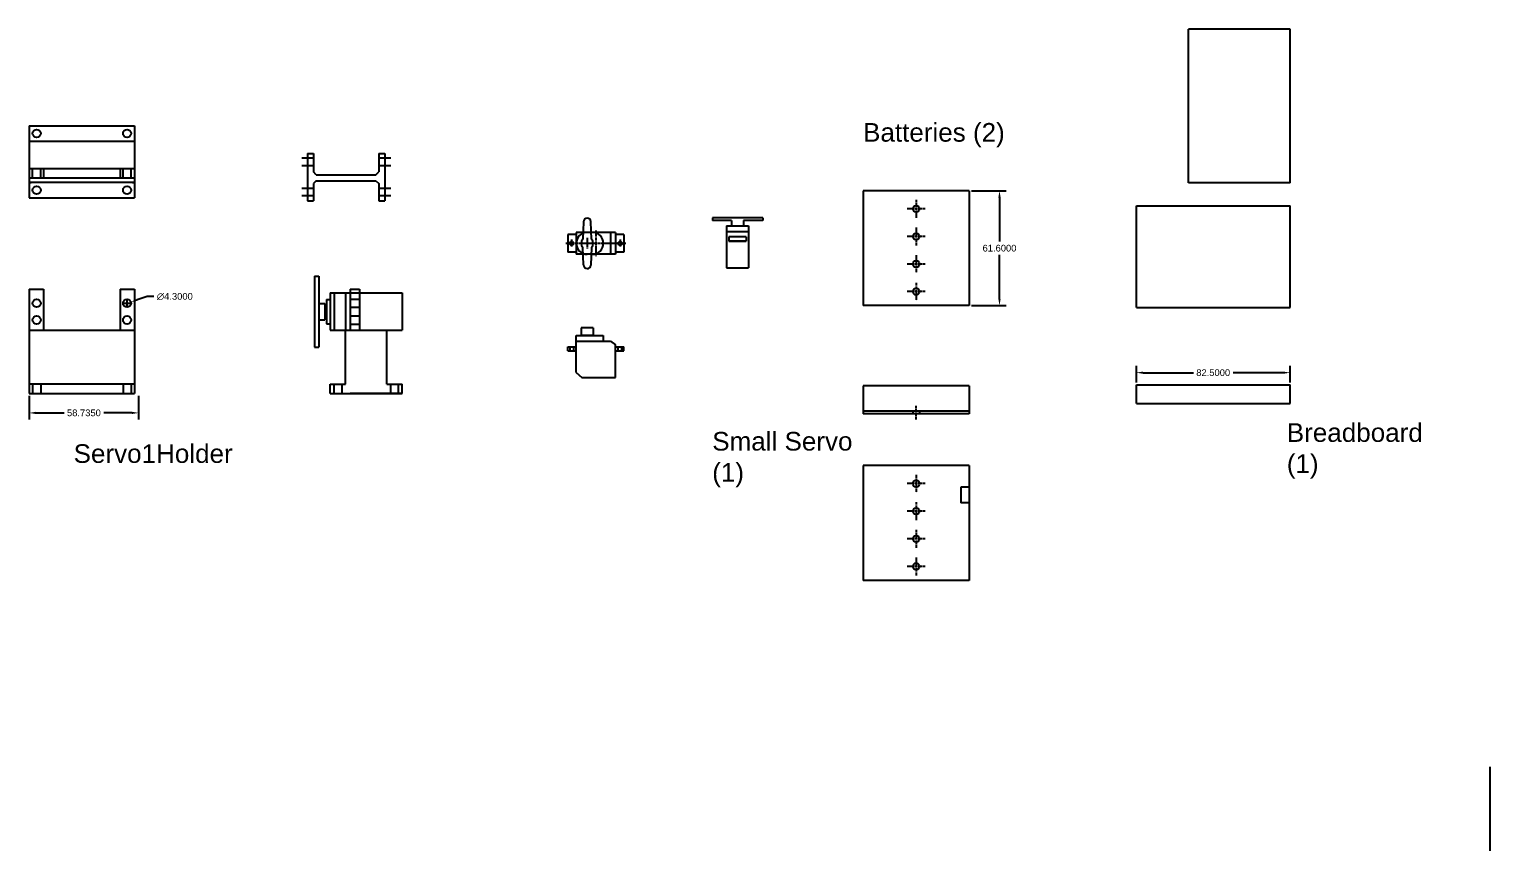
# Model space of a CAD drawing. Header units: millimetres. Extents: x 10529 to 14419, y 483 to 2820.
# Drawn here: x 10529 to 11313, y 2379 to 2820 of the extents above; entities that cross this region are included whole.
import ezdxf

# ---------------------------------------------------------------- set-up
doc = ezdxf.new("R2010")
doc.units = ezdxf.units.MM
doc.header["$MEASUREMENT"] = 0
doc.linetypes.add('CENTER', pattern=[2, 1.25, -0.25, 0.25, -0.25])
doc.linetypes.add('HIDDEN', pattern=[0.375, 0.25, -0.125])
for name, color, linetype in [('Batteries', 5, 'Continuous'), ('Breadboard', 6, 'Continuous'), ('Centerline', 1, 'CENTER'), ('Connectors', 40, 'Continuous'), ('Hidden', 1, 'HIDDEN'), ('Servo', 2, 'Continuous'), ('Servo1Holder', 183, 'Continuous')]:
    doc.layers.add(name, color=color, linetype=linetype)
doc.styles.get("Standard").update_dxf_attribs({"font": 'Arial.ttf'})
doc.dimstyles.get("Standard").update_dxf_attribs({"dimtxt": 0.18, "dimasz": 0.18, "dimexe": 0.18, "dimexo": 0.0625, "dimgap": 0.09, "dimtad": 0, "dimtih": 1, "dimtoh": 1, "dimdec": 4, "dimzin": 0, "dimdsep": 46, "dimtxsty": 'Standard', "dimcen": 0.09, "dimadec": 0, "dimazin": 0, "dimtfac": 1, "dimtdec": 4, "dimtofl": 0, "dimtmove": 0, "dimatfit": 3, "dimfxl": 1, "dimtolj": 1, "dimtzin": 0, "dimarcsym": 0})

# ---------------------------------------------------------------- blocks, each defined once
blk = doc.blocks.new('*D2')
at = {"color": 0, "lineweight": -2, "transparency": 16777216}
for p, q in [((11123.39, 2630.59), (11123.39, 2639.41)), ((11126.99, 2635.81), (11154, 2635.81)), ((11202.29, 2635.81), (11175.28, 2635.81)), ((11205.89, 2630.59), (11205.89, 2639.41))]:
    blk.add_line(p, q, dxfattribs=at)
at = {"color": 0, "transparency": 16777216}
for points in [[(11126.99, 2636.41), (11126.99, 2635.21), (11123.39, 2635.81)], [(11202.29, 2636.41), (11202.29, 2635.21), (11205.89, 2635.81)]]:
    blk.add_solid(points, dxfattribs=at)
at = {"layer": 'Defpoints', "color": 0, "transparency": 16777216}
for p in [(11205.89, 2635.81), (11123.39, 2629.34), (11205.89, 2629.34)]:
    blk.add_point(p, dxfattribs=at)
at = {"color": 0, "transparency": 16777216, "insert": (11164.64, 2635.81), "char_height": 3.6, "attachment_point": 5}
blk.add_mtext('\\A1;82.5000', dxfattribs=at)
blk = doc.blocks.new('*D3')
at = {"color": 0, "lineweight": -2, "transparency": 16777216}
for p, q in [((11034.91, 2733.41), (11053.51, 2733.41)), ((11049.91, 2729.81), (11049.91, 2706.24)), ((11049.91, 2675.41), (11049.91, 2698.99)), ((11034.91, 2671.81), (11053.51, 2671.81))]:
    blk.add_line(p, q, dxfattribs=at)
at = {"color": 0, "transparency": 16777216}
for points in [[(11049.31, 2729.81), (11050.51, 2729.81), (11049.91, 2733.41)], [(11049.31, 2675.41), (11050.51, 2675.41), (11049.91, 2671.81)]]:
    blk.add_solid(points, dxfattribs=at)
at = {"layer": 'Defpoints', "color": 0, "transparency": 16777216}
for p in [(11033.66, 2733.41), (11033.66, 2671.81), (11049.91, 2671.81)]:
    blk.add_point(p, dxfattribs=at)
at = {"color": 0, "transparency": 16777216, "insert": (11049.91, 2702.61), "char_height": 3.6, "attachment_point": 5}
blk.add_mtext('\\A1;61.6000', dxfattribs=at)
blk = doc.blocks.new('*D5')
at = {"color": 0, "lineweight": -2, "transparency": 16777216}
for p, q in [((10581.52, 2671.28), (10581.52, 2674.88)), ((10592.4, 2676.64), (10586.98, 2674.87)), ((10596, 2676.64), (10592.4, 2676.64)), ((10579.72, 2673.08), (10583.32, 2673.08))]:
    blk.add_line(p, q, dxfattribs=at)
at = {"color": 0, "transparency": 16777216}
blk.add_solid([(10586.8, 2675.44), (10587.17, 2674.3), (10583.56, 2673.75)], dxfattribs=at)
at = {"layer": 'Defpoints', "color": 0, "transparency": 16777216}
for p in [(10579.48, 2672.41), (10583.56, 2673.75)]:
    blk.add_point(p, dxfattribs=at)
at = {"color": 0, "transparency": 16777216, "insert": (10607.2, 2676.64), "char_height": 3.6, "attachment_point": 5}
blk.add_mtext('\\A1;∅4.3000', dxfattribs=at)
blk = doc.blocks.new('*D14')
at = {"color": 0, "lineweight": -2, "transparency": 16777216}
for p, q in [((10529.02, 2623.36), (10529.02, 2610.62)), ((10587.75, 2623.36), (10587.75, 2610.62)), ((10532.62, 2614.22), (10547.75, 2614.22)), ((10584.15, 2614.22), (10569.03, 2614.22))]:
    blk.add_line(p, q, dxfattribs=at)
at = {"color": 0, "transparency": 16777216}
for points in [[(10532.62, 2614.82), (10532.62, 2613.62), (10529.02, 2614.22)], [(10584.15, 2614.82), (10584.15, 2613.62), (10587.75, 2614.22)]]:
    blk.add_solid(points, dxfattribs=at)
at = {"layer": 'Defpoints', "color": 0, "transparency": 16777216}
for p in [(10529.02, 2624.61), (10587.75, 2624.61), (10587.75, 2614.22)]:
    blk.add_point(p, dxfattribs=at)
at = {"color": 0, "transparency": 16777216, "insert": (10558.39, 2614.22), "char_height": 3.6, "attachment_point": 5}
blk.add_mtext('\\A1;58.7350', dxfattribs=at)

msp = doc.modelspace()

# ---------------------------------------------------------------- linework, layer by layer
msp.add_line((11313.12006, 2424.22708), (11313.12006, 2379.22708))
at = {"layer": 'Batteries'}
for p, q in [((11033.66133, 2733.4116), (10976.66133, 2733.4116)), ((10976.66133, 2733.4116), (10976.66133, 2671.8116)), ((11033.66133, 2733.4116), (11033.66133, 2671.8116)), ((11033.66133, 2671.8116), (10976.66133, 2671.8116)), ((10976.66133, 2628.71456), (10976.66133, 2613.71456)), ((11033.66133, 2628.71456), (10976.66133, 2628.71456)), ((11033.66133, 2628.71456), (11033.66133, 2613.71456)), ((11033.66133, 2613.71456), (10976.66133, 2613.71456)), ((11033.66133, 2585.94528), (10976.66133, 2585.94528)), ((10976.66133, 2585.94528), (10976.66133, 2524.34528)), ((11033.66133, 2585.94528), (11033.66133, 2524.34528)), ((11033.66133, 2574.44528), (11029.16133, 2574.44528)), ((11029.16133, 2574.44528), (11029.16133, 2565.94528)), ((11033.66133, 2565.94528), (11029.16133, 2565.94528)), ((11033.66133, 2524.34528), (10976.66133, 2524.34528))]:
    msp.add_line(p, q, dxfattribs=at)
for centre in [(11005.16133, 2723.7116), (11005.16133, 2708.9116), (11005.16133, 2694.1116), (11005.16133, 2679.3116), (11005.16133, 2576.24528), (11005.16133, 2561.44528), (11005.16133, 2546.64528), (11005.16133, 2531.84528)]:
    msp.add_circle(centre, 1.8, dxfattribs=at)
at = {"layer": 'Breadboard'}
for p, q in [((11151.3896, 2737.6265), (11151.3896, 2820.1265)), ((11205.8896, 2820.1265), (11151.3896, 2820.1265)), ((11205.8896, 2737.6265), (11205.8896, 2820.1265)), ((11205.8896, 2737.6265), (11151.3896, 2737.6265)), ((11123.3896, 2725.36166), (11205.8896, 2725.36166)), ((11123.3896, 2670.86166), (11123.3896, 2725.36166)), ((11205.8896, 2670.86166), (11205.8896, 2725.36166)), ((11123.3896, 2670.86166), (11205.8896, 2670.86166)), ((11123.3896, 2619.33643), (11123.3896, 2629.33643)), ((11123.3896, 2629.33643), (11205.8896, 2629.33643)), ((11205.8896, 2619.33643), (11205.8896, 2629.33643)), ((11123.3896, 2619.33643), (11205.8896, 2619.33643))]:
    msp.add_line(p, q, dxfattribs=at)
at = {"layer": 'Centerline'}
for p, q in [((11009.96133, 2723.7116), (11000.36133, 2723.7116)), ((11005.16133, 2728.5116), (11005.16133, 2718.9116)), ((11005.16133, 2713.7116), (11005.16133, 2704.1116)), ((10849.27734, 2705.2069), (10817.17734, 2705.2069)), ((10820.22734, 2707.2069), (10820.22734, 2703.2069)), ((10828.60234, 2708.2069), (10828.60234, 2702.2069)), ((10833.22734, 2712.0819), (10833.22734, 2698.3319)), ((10846.22734, 2707.2069), (10846.22734, 2703.2069)), ((11009.96133, 2708.9116), (11000.36133, 2708.9116)), ((11005.16133, 2698.9116), (11005.16133, 2689.3116)), ((11009.96133, 2694.1116), (11000.36133, 2694.1116)), ((11005.16133, 2684.1116), (11005.16133, 2674.5116)), ((11009.96133, 2679.3116), (11000.36133, 2679.3116)), ((11005.16133, 2610.71456), (11005.16133, 2618.21456)), ((11005.16133, 2581.04528), (11005.16133, 2571.44528)), ((11009.96133, 2576.24528), (11000.36133, 2576.24528)), ((11005.16133, 2566.24528), (11005.16133, 2556.64528)), ((11009.96133, 2561.44528), (11000.36133, 2561.44528)), ((11005.16133, 2551.44528), (11005.16133, 2541.84528)), ((11009.96133, 2546.64528), (11000.36133, 2546.64528)), ((11005.16133, 2536.64528), (11005.16133, 2527.04528)), ((11009.96133, 2531.84528), (11000.36133, 2531.84528))]:
    msp.add_line(p, q, dxfattribs=at)
at = {"layer": 'Connectors'}
for p, q in [((10678.37343, 2753.4858), (10678.37343, 2727.9858)), ((10678.37343, 2753.3858), (10681.54843, 2753.3858)), ((10681.54843, 2753.4858), (10681.54843, 2743.6108)), ((10716.72343, 2753.4858), (10716.72343, 2743.6108)), ((10716.72343, 2753.3858), (10719.89843, 2753.3858)), ((10719.89843, 2753.4858), (10719.89843, 2727.9858)), ((10683.13593, 2742.0233), (10681.54843, 2743.6108)), ((10683.13593, 2738.8483), (10681.54843, 2737.2608)), ((10681.54843, 2737.2608), (10681.54843, 2727.9858)), ((10683.13593, 2742.0233), (10715.13593, 2742.0233)), ((10683.13593, 2738.8483), (10715.13593, 2738.8483)), ((10715.13593, 2742.0233), (10716.72343, 2743.6108)), ((10715.13593, 2738.8483), (10716.72343, 2737.2608)), ((10716.72343, 2737.2608), (10716.72343, 2727.9858)), ((10678.37343, 2727.9858), (10681.54843, 2727.9858)), ((10716.72343, 2727.9858), (10719.89843, 2727.9858))]:
    msp.add_line(p, q, dxfattribs=at)
at = {"layer": 'Hidden'}
for p, q in [((10530.86955, 2740.34868), (10530.86955, 2745.34868)), ((10535.16955, 2740.34868), (10535.16955, 2745.34868)), ((10579.36955, 2740.34868), (10579.36955, 2745.34868)), ((10583.66955, 2740.34868), (10583.66955, 2745.34868)), ((10681.54843, 2750.8483), (10675.19843, 2750.8483)), ((10681.54843, 2746.8483), (10675.19843, 2746.8483)), ((10723.07343, 2750.8483), (10716.72343, 2750.8483)), ((10723.07343, 2746.8483), (10716.72343, 2746.8483)), ((10681.54843, 2734.6233), (10675.19843, 2734.6233)), ((10681.54843, 2730.6233), (10675.19843, 2730.6233)), ((10723.07343, 2734.6233), (10716.72343, 2734.6233)), ((10723.07343, 2730.6233), (10716.72343, 2730.6233)), ((10701.25427, 2675.22716), (10706.25427, 2675.22716)), ((10701.25427, 2670.92716), (10706.25427, 2670.92716)), ((10701.25427, 2666.22716), (10706.25427, 2666.22716)), ((10701.25427, 2661.92716), (10706.25427, 2661.92716)), ((10819.22734, 2649.70181), (10819.22734, 2647.45181)), ((10821.22734, 2649.70181), (10821.22734, 2647.45181)), ((10845.22734, 2647.45181), (10845.22734, 2649.70181)), ((10847.22734, 2647.45181), (10847.22734, 2649.70181)), ((10530.86955, 2629.61396), (10530.86955, 2624.61396)), ((10535.16955, 2629.61396), (10535.16955, 2624.61396)), ((10579.36955, 2629.61396), (10579.36955, 2624.61396)), ((10583.66955, 2629.61396), (10583.66955, 2624.61396)), ((10692.50427, 2629.61396), (10692.50427, 2624.61396)), ((10696.80427, 2629.61396), (10696.80427, 2624.61396)), ((10722.95427, 2629.61396), (10722.95427, 2624.61396)), ((10727.25427, 2624.61396), (10727.25427, 2629.61396)), ((11033.66133, 2615.21456), (10976.66133, 2615.21456)), ((11003.36133, 2615.21456), (11003.36133, 2613.71456)), ((11006.96133, 2615.21456), (11006.96133, 2613.71456))]:
    msp.add_line(p, q, dxfattribs=at)
at = {"layer": 'Servo'}
for p, q in [((10826.60234, 2716.7569), (10826.25234, 2707.40824)), ((10830.95234, 2707.40824), (10830.60095, 2716.83143)), ((10922.84901, 2718.89121), (10895.7497, 2718.89121)), ((10895.7497, 2718.89121), (10895.7497, 2717.39121)), ((10906.07936, 2717.39121), (10895.7497, 2717.39121)), ((10903.42436, 2714.64121), (10915.17436, 2714.64121)), ((10903.42436, 2714.64121), (10903.42436, 2692.14121)), ((10906.07936, 2717.39121), (10906.07936, 2714.64121)), ((10922.84901, 2717.39121), (10912.51936, 2717.39121)), ((10912.51936, 2717.39121), (10912.51936, 2714.64121)), ((10915.17436, 2714.64121), (10915.17436, 2692.14121)), ((10922.84901, 2718.89121), (10922.84901, 2717.39121)), ((10822.72734, 2709.8869), (10818.17734, 2709.8869)), ((10818.17734, 2709.8869), (10818.17734, 2700.5269)), ((10843.72734, 2711.0819), (10822.72734, 2711.0819)), ((10822.72734, 2711.0819), (10822.72734, 2699.3319)), ((10841.02734, 2711.0819), (10841.02734, 2699.3319)), ((10843.72734, 2711.0819), (10843.72734, 2699.3319)), ((10848.27734, 2709.8869), (10843.72734, 2709.8869)), ((10848.27734, 2709.8869), (10848.27734, 2700.5269)), ((10903.42436, 2711.64121), (10915.17436, 2711.64121)), ((10913.99395, 2708.64121), (10904.61936, 2708.64121)), ((10904.61936, 2708.64121), (10904.61936, 2706.39121)), ((10904.61936, 2706.39121), (10913.99489, 2706.39121)), ((10913.99489, 2706.39121), (10904.61936, 2706.39121)), ((10913.99395, 2708.64121), (10913.99489, 2706.39121)), ((10822.72734, 2700.5269), (10818.17734, 2700.5269)), ((10843.72734, 2699.3319), (10822.72734, 2699.3319)), ((10826.60234, 2693.6569), (10826.25234, 2703.00556)), ((10830.95234, 2703.00556), (10830.60095, 2693.58238)), ((10848.27734, 2700.5269), (10843.72734, 2700.5269)), ((10903.42436, 2692.14121), (10915.17436, 2692.14121)), ((10682.15427, 2687.67716), (10682.15427, 2649.47716)), ((10682.15427, 2687.67716), (10684.55427, 2687.67716)), ((10684.55427, 2687.67716), (10684.55427, 2649.47716)), ((10688.65427, 2675.16216), (10688.65427, 2661.99216)), ((10688.65427, 2675.16216), (10690.50427, 2675.16216)), ((10690.50427, 2678.57716), (10729.25427, 2678.57716)), ((10690.50427, 2678.57716), (10690.50427, 2658.57716)), ((10692.75427, 2678.57716), (10692.75427, 2658.57716)), ((10698.75427, 2678.57716), (10698.75427, 2658.57716)), ((10701.25427, 2678.57716), (10701.25427, 2658.57716)), ((10729.25427, 2678.57716), (10729.25427, 2658.57716)), ((10684.55427, 2672.97716), (10687.75427, 2672.97716)), ((10687.75427, 2672.97716), (10687.75427, 2664.17716)), ((10687.75427, 2671.52716), (10688.65427, 2671.52716)), ((10684.55427, 2664.17716), (10687.75427, 2664.17716)), ((10687.75427, 2665.62716), (10688.65427, 2665.62716)), ((10688.65427, 2661.99216), (10690.50427, 2661.99216)), ((10690.50427, 2658.57716), (10729.25427, 2658.57716)), ((10825.38234, 2659.95181), (10825.38234, 2655.70181)), ((10831.82234, 2659.95181), (10825.38234, 2659.95181)), ((10831.82234, 2659.95181), (10831.82234, 2655.70181)), ((10822.72734, 2635.95181), (10822.72734, 2655.70181)), ((10822.72734, 2655.70181), (10837.22734, 2655.70181)), ((10822.72734, 2652.70181), (10841.02734, 2652.70181)), ((10831.82234, 2655.70181), (10825.38234, 2655.70181)), ((10837.22734, 2655.70181), (10837.22734, 2652.70181)), ((10841.02734, 2652.70181), (10843.72734, 2650.70181)), ((10843.72734, 2633.20181), (10843.72734, 2650.70181)), ((10682.15427, 2649.47716), (10684.55427, 2649.47716)), ((10818.17734, 2647.45181), (10818.17734, 2649.70181)), ((10818.17734, 2649.70181), (10822.72734, 2649.70181)), ((10818.17734, 2647.45181), (10822.72734, 2647.45181)), ((10843.72734, 2649.70181), (10848.27734, 2649.70181)), ((10843.72734, 2647.45181), (10848.27734, 2647.45181)), ((10848.27734, 2647.45181), (10848.27734, 2649.70181)), ((10822.72734, 2635.95181), (10825.72734, 2633.20181)), ((10825.72734, 2633.20181), (10843.72734, 2633.20181))]:
    msp.add_line(p, q, dxfattribs=at)
for centre in [(10820.22734, 2705.2069), (10846.22734, 2705.2069)]:
    msp.add_circle(centre, 1, dxfattribs=at)
for centre, radius, start, end in [((10828.60234, 2716.7569), 2, 2.13556056, 180), ((10828.60234, 2705.2069), 5.875, 90, 270), ((10828.60234, 2705.2069), 3.22, 136.87077518, 223.12922482), ((10828.60234, 2705.2069), 3.22, 316.87077518, 43.12922482), ((10831.35234, 2705.2069), 5.875, 270, 90), ((10828.60234, 2693.6569), 2, 180, 357.86443944)]:
    msp.add_arc(centre, radius, start, end, dxfattribs=at)
at = {"layer": 'Servo1Holder'}
for p, q in [((10529.01955, 2768.34868), (10529.01955, 2729.59868)), ((10529.01955, 2768.34868), (10585.51955, 2768.34868)), ((10536.91955, 2768.34868), (10577.61955, 2768.34868)), ((10585.51955, 2768.34868), (10585.51955, 2729.59868)), ((10529.01955, 2760.0487), (10585.51955, 2760.04868)), ((10529.01955, 2745.34868), (10585.51955, 2745.34868)), ((10536.76955, 2745.34868), (10536.76955, 2740.34868)), ((10577.76955, 2745.34868), (10577.76955, 2740.34868)), ((10529.01955, 2740.34868), (10585.51955, 2740.34868)), ((10529.01955, 2737.89868), (10530.01955, 2737.89868)), ((10585.51955, 2737.89868), (10529.01955, 2737.89868)), ((10584.51955, 2737.89868), (10585.51955, 2737.89868)), ((10529.01955, 2729.59868), (10585.51955, 2729.59868)), ((10529.01955, 2680.57716), (10536.76955, 2680.57716)), ((10529.01955, 2680.57716), (10529.01955, 2624.61396)), ((10536.76955, 2680.57716), (10536.76955, 2658.57716)), ((10577.76955, 2680.57716), (10585.51955, 2680.57716)), ((10577.76955, 2680.57716), (10577.76955, 2678.57716)), ((10577.76955, 2680.57716), (10577.76955, 2658.57716)), ((10585.51955, 2680.57716), (10585.51955, 2624.61396)), ((10701.25427, 2680.57716), (10706.25427, 2680.57716)), ((10701.25427, 2680.57716), (10701.25427, 2658.57716)), ((10706.25427, 2680.57716), (10706.25427, 2658.57716)), ((10529.01955, 2658.57716), (10585.51955, 2658.57716)), ((10698.75427, 2658.57716), (10701.25427, 2658.57716)), ((10698.80427, 2629.61396), (10698.80427, 2658.57716)), ((10706.25427, 2658.57716), (10720.95427, 2658.57716)), ((10720.95427, 2629.61396), (10720.95427, 2658.57716)), ((10585.51955, 2629.61396), (10529.01955, 2629.61396)), ((10690.50427, 2624.61396), (10690.50427, 2629.61396)), ((10690.50427, 2629.61396), (10698.80427, 2629.61396)), ((10720.95427, 2629.61396), (10729.25427, 2629.61396)), ((10729.25427, 2624.61396), (10729.25427, 2629.61396)), ((10529.01955, 2624.61396), (10585.51955, 2624.61396)), ((10690.50427, 2624.61396), (10729.25427, 2624.61396)), ((10729.25427, 2624.61396), (10701.25427, 2624.61396))]:
    msp.add_line(p, q, dxfattribs=at)
for centre in [(10533.01955, 2764.19868), (10581.51955, 2764.19868), (10533.01955, 2733.74868), (10581.51955, 2733.74868), (10533.01955, 2673.07716), (10581.51955, 2673.07716), (10533.01955, 2664.07716), (10581.51955, 2664.07716)]:
    msp.add_circle(centre, 2.15, dxfattribs=at)

# ---------------------------------------------------------------- texts
at = {"char_height": 10, "attachment_point": 1}
for s, insert in [('Batteries (2)', (10976.66133, 2769.77239)), ('Servo1Holder  ', (10552.85726, 2597.39272))]:
    msp.add_mtext_dynamic_manual_height_columns(s, width=77.1520224, gutter_width=1, heights=[0.25921], dxfattribs=dict(at, insert=insert))
note = msp.add_mtext_dynamic_manual_height_columns('Small Servo ', width=77.1520224, gutter_width=1, heights=[0.25921, 0], dxfattribs=dict(insert=(10817.5435, 2604.00504), char_height=10, attachment_point=1))
for column, words in zip(note.columns.linked_columns, ['(1)']):
    column.text = words
note = msp.add_mtext_dynamic_manual_height_columns('Breadboard ', width=77.1520224, gutter_width=1, heights=[0.25921, 0], dxfattribs=dict(insert=(11126.00079, 2608.66544), char_height=10, attachment_point=1))
for column, words in zip(note.columns.linked_columns, ['(1)']):
    column.text = words

# ---------------------------------------------------------------- dimensions: what is measured, and where the dimension line sits
dim = msp.add_linear_dim(base=(11049.91442, 2671.8116), p1=(11033.66133, 2733.4116), p2=(11033.66133, 2671.8116), angle=90, dimstyle='Standard', override={"dimscale": 20})
dim.commit()
dim.dimension.update_dxf_attribs({"geometry": '*D3', "text_midpoint": (11049.91442, 2702.6116)})
dim = msp.add_diameter_dim_2p(p1=(10579.47617, 2672.40853), p2=(10583.56294, 2673.74579), dimstyle='Standard', override={"dimscale": 20})
dim.commit()
dim.dimension.update_dxf_attribs({"geometry": '*D5', "text_midpoint": (10607.20235, 2676.63651), "dimtype": 163})
for base, p1, p2, picture, middle in [((11205.8896, 2635.81467), (11123.3896, 2629.33643), (11205.8896, 2629.33643), '*D2', (11164.6396, 2635.81467)), ((10587.75458, 2614.22196), (10529.01955, 2624.61396), (10587.75458, 2624.61396), '*D14', (10558.38707, 2614.22196))]:
    dim = msp.add_linear_dim(base=base, p1=p1, p2=p2, dimstyle='Standard', override={"dimscale": 20})
    dim.commit()
    dim.dimension.update_dxf_attribs({"geometry": picture, "text_midpoint": middle})

doc.saveas('drawing.dxf')
